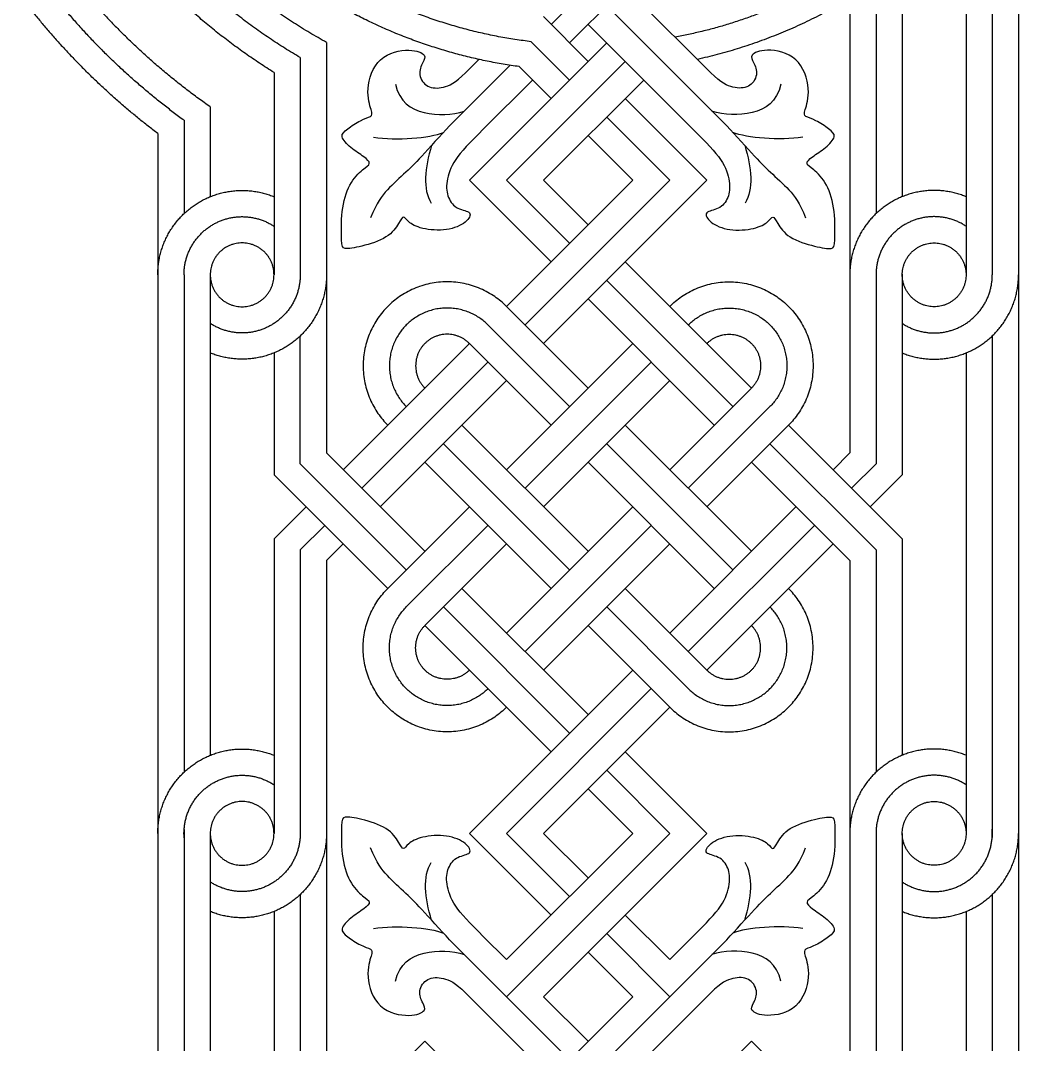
# Model space of a CAD drawing. Header units: millimetres. Extents: x -100 to 100, y -100 to 100.
# Drawn here: x 30 to 62.37, y 0 to 33.21 of the extents above; entities that cross this region are included whole.
import ezdxf

# ---------------------------------------------------------------- set-up
doc = ezdxf.new("R2010")
doc.units = ezdxf.units.MM
doc.header["$MEASUREMENT"] = 0
doc.layers.add('Layer 03', color=5, linetype='Continuous')

msp = doc.modelspace()

# ---------------------------------------------------------------- linework, layer by layer
at = {"layer": 'Layer 03'}
for p, q in [((60.67, 39.858), (60.67, 24.965)), ((61.521, 39.606), (61.521, 24.965)), ((58.6, 37.372), (58.6, 27.498)), ((57.75, 35.533), (57.75, 26.948)), ((48.992, 34.872), (47.208, 33.088)), ((49.63, 34.276), (52.389, 31.517)), ((49.397, 34.074), (47.81, 32.486)), ((56.899, 33.932), (56.899, 19.187)), ((49.013, 33.69), (52.797, 29.905)), ((48.411, 33.088), (51.812, 29.688)), ((39.924, 32.504), (39.924, 19.187)), ((46.567, 32.525), (47.81, 31.283)), ((39.073, 32.008), (39.073, 24.953)), ((44.869, 31.952), (44.434, 31.517)), ((45.881, 31.761), (44.025, 29.905)), ((49.615, 31.885), (45.763, 28.033)), ((46.171, 31.718), (47.208, 30.681)), ((38.222, 31.527), (38.222, 24.965)), ((46.606, 31.283), (45.011, 29.688)), ((50.216, 31.283), (46.967, 28.033)), ((36.152, 30.413), (36.152, 27.498)), ((35.302, 29.975), (35.302, 26.948)), ((49.013, 30.08), (51.06, 28.033)), ((48.411, 29.478), (49.856, 28.033)), ((45.763, 28.033), (47.81, 25.987)), ((49.856, 28.033), (45.763, 23.94)), ((51.06, 28.033), (46.365, 23.338)), ((46.967, 28.033), (48.411, 26.588)), ((49.615, 25.385), (53.708, 21.292)), ((35.302, 24.965), (35.302, 22.982)), ((36.152, 24.965), (36.152, 22.431)), ((57.75, 24.965), (57.75, 18.834)), ((58.6, 24.981), (58.6, 24.965)), ((58.6, 24.981), (58.6, 18.482)), ((49.013, 24.783), (53.106, 20.69)), ((45.763, 23.94), (48.411, 21.292)), ((45.162, 23.338), (47.81, 20.69)), ((35.302, 22.982), (35.302, 8.831)), ((61.521, 22.982), (61.521, 6.848)), ((44.56, 22.737), (40.467, 18.644)), ((49.856, 22.737), (45.763, 18.644)), ((36.152, 22.431), (36.152, 9.381)), ((60.67, 22.431), (60.67, 6.848)), ((45.162, 22.135), (41.069, 18.042)), ((50.458, 22.135), (46.365, 18.042)), ((53.708, 21.292), (51.06, 18.644)), ((54.309, 20.69), (51.661, 18.042)), ((44.318, 20.089), (48.411, 15.996)), ((49.615, 20.089), (53.708, 15.996)), ((54.911, 20.089), (58.6, 16.399)), ((43.717, 19.487), (47.81, 15.394)), ((49.013, 19.487), (53.106, 15.394)), ((54.309, 19.487), (57.75, 16.047)), ((39.924, 19.187), (43.115, 15.996)), ((56.899, 19.187), (56.356, 18.644)), ((39.073, 18.834), (42.513, 15.394)), ((57.75, 18.834), (56.958, 18.042)), ((39.264, 17.44), (38.222, 16.399)), ((44.56, 17.44), (41.912, 14.792)), ((49.856, 17.44), (45.763, 13.347)), ((55.153, 17.44), (51.06, 13.347)), ((39.865, 16.839), (39.073, 16.047)), ((45.162, 16.839), (42.513, 14.191)), ((50.458, 16.839), (46.365, 12.746)), ((55.754, 16.839), (51.661, 12.746)), ((38.222, 16.399), (38.222, 9.381)), ((58.6, 16.399), (58.6, 9.381)), ((39.073, 16.047), (39.073, 8.831)), ((57.75, 16.047), (57.75, 8.831)), ((39.924, 15.694), (39.924, -1.999)), ((56.899, 15.694), (56.899, -1.999)), ((44.318, 14.792), (48.411, 10.699)), ((49.615, 14.792), (52.263, 12.144)), ((43.717, 14.191), (47.81, 10.098)), ((49.013, 14.191), (51.661, 11.542)), ((49.856, 12.144), (44.56, 6.848)), ((50.458, 11.542), (45.763, 6.848)), ((38.222, 9.381), (38.222, 6.848)), ((49.615, 9.496), (52.263, 6.848)), ((39.073, 8.831), (39.073, 6.848)), ((49.013, 8.894), (51.06, 6.848)), ((35.302, 6.979), (35.302, 4.865)), ((36.152, 6.848), (36.152, 4.314)), ((47.208, 4.2), (44.56, 6.848)), ((47.81, 4.801), (45.763, 6.848)), ((51.06, 6.848), (45.763, 1.551)), ((49.856, 6.848), (45.763, 2.755)), ((48.411, 5.403), (46.967, 6.848)), ((52.263, 6.848), (46.967, 1.551)), ((57.75, 6.848), (57.75, -2.351)), ((58.6, 6.848), (58.6, -2.704)), ((61.521, 6.848), (61.521, 6.717)), ((35.302, 4.865), (35.302, -12.354)), ((39.073, 4.865), (39.073, -2.351)), ((61.521, 4.865), (61.521, -14.338)), ((36.152, 4.314), (36.152, -11.804)), ((38.222, 4.314), (38.222, -2.704)), ((51.06, 2.755), (49.615, 4.2)), ((60.67, 4.314), (60.67, -14.338)), ((45.763, 2.755), (45.011, 3.507)), ((51.06, 1.551), (49.013, 3.598)), ((51.06, 2.755), (51.812, 3.507)), ((47.81, -0.495), (44.025, 3.289)), ((46.365, -3.143), (52.797, 3.289)), ((49.856, 1.551), (48.411, 2.996)), ((47.208, -1.097), (44.434, 1.677)), ((46.967, -3.745), (52.389, 1.677)), ((45.763, -2.542), (49.856, 1.551)), ((48.411, 0.107), (46.967, 1.551)), ((40.467, -2.542), (43.115, 0.107)), ((43.115, 0.107), (48.411, -5.19)), ((53.708, 0.107), (51.06, -2.542)), ((58.6, -4.786), (53.708, 0.107))]:
    msp.add_line(p, q, dxfattribs=at)
for points in [[(62.372, 39.362), (62.372, -39.435)], [(46.958, 33.338), (48.411, 31.885)], [(49.013, 32.486), (44.56, 28.033)], [(49.615, 30.681), (52.263, 28.033)], [(34.451, 29.547), (34.451, -39.435)], [(44.56, 28.033), (47.208, 25.385)], [(52.263, 28.033), (46.967, 22.737)], [(48.411, 24.182), (52.504, 20.089)], [(39.073, 18.834), (39.073, 22.982)], [(44.56, 22.737), (47.208, 20.089)], [(38.222, 22.431), (38.222, 18.482)], [(45.763, 21.533), (41.67, 17.44)], [(51.06, 21.533), (46.967, 17.44)], [(54.911, 20.089), (52.263, 17.44)], [(43.115, 18.885), (47.208, 14.792)], [(48.411, 18.885), (52.504, 14.792)], [(53.708, 18.885), (56.899, 15.694)], [(38.222, 18.482), (41.912, 14.792)], [(58.6, 18.482), (57.559, 17.44)], [(40.467, 16.237), (39.924, 15.694)], [(45.763, 16.237), (43.115, 13.589)], [(51.06, 16.237), (46.967, 12.144)], [(56.356, 16.237), (52.263, 12.144)], [(43.115, 13.589), (47.208, 9.496)], [(48.411, 13.589), (51.06, 10.941)], [(51.06, 10.941), (46.967, 6.848)], [(48.411, 8.293), (49.856, 6.848)]]:
    msp.add_lwpolyline(points, dxfattribs=at)
for points, weights in [([(30.863, 35.703), (31.942, 34.158), (33.275, 32.825)], [1, 0.996146766793, 1]), ([(46.567, 32.525), (42.162, 33.051), (38.698, 35.824)], [1, 0.961601797973, 1]), ([(39.924, 32.504), (37.72, 33.714), (35.942, 35.492)], [1, 0.989986102795, 1]), ([(57.75, 35.533), (54.827, 33.337), (51.232, 32.673)], [1, 0.973452089978, 1]), ([(39.073, 32.008), (37.021, 33.209), (35.34, 34.89)], [1, 0.991830213536, 1]), ([(46.171, 31.718), (41.899, 32.307), (38.47, 34.922)], [1, 0.967114538128, 1]), ([(30.425, 34.852), (31.447, 33.45), (32.673, 32.223)], [1, 0.996976675257, 1]), ([(38.222, 31.527), (36.321, 32.706), (34.739, 34.289)], [1, 0.993371579442, 1]), ([(29.997, 34.001), (30.953, 32.74), (32.071, 31.622)], [1, 0.997664964957, 1]), ([(56.899, 33.932), (54.589, 32.535), (51.954, 31.952)], [1, 0.986721841835, 1]), ([(36.152, 30.413), (34.607, 31.492), (33.275, 32.825)], [1, 0.996146766793, 1]), ([(35.302, 29.975), (33.9, 30.997), (32.673, 32.223)], [1, 0.996976675257, 1]), ([(34.451, 29.547), (33.19, 30.503), (32.071, 31.622)], [1, 0.997664964957, 1])]:
    msp.add_rational_spline(points, weights, degree=2, dxfattribs=at)
for points in [[(45.011, 29.688), (44.56, 29.236), (44.018, 28.687), (43.787, 27.964), (43.841, 27.447), (44.153, 27.067), (44.683, 27.026), (44.493, 26.66), (43.854, 26.374), (42.972, 26.442), (42.537, 26.687), (42.428, 26.918), (42.292, 26.673), (41.954, 26.153), (41.011, 25.862), (40.44, 25.78), (40.413, 25.943), (40.386, 27.057), (40.644, 27.94), (41.133, 28.429), (41.391, 28.565), (41.174, 28.782), (40.693, 29.078), (40.332, 29.471), (40.575, 29.68), (41.039, 30), (41.408, 30.094), (41.408, 30.237), (41.169, 30.923), (41.546, 32.1), (42.707, 32.33), (43.193, 32.077), (43.048, 31.889), (42.878, 31.448), (43.175, 31.013), (43.704, 31.005), (44.101, 31.184), (44.434, 31.517)], [(51.812, 29.688), (52.263, 29.236), (52.805, 28.687), (53.036, 27.964), (52.982, 27.447), (52.67, 27.067), (52.14, 27.026), (52.33, 26.66), (52.968, 26.374), (53.851, 26.442), (54.286, 26.687), (54.395, 26.918), (54.53, 26.673), (54.869, 26.153), (55.812, 25.862), (56.382, 25.78), (56.41, 25.943), (56.437, 27.057), (56.179, 27.94), (55.69, 28.429), (55.432, 28.565), (55.649, 28.782), (56.13, 29.078), (56.49, 29.471), (56.248, 29.68), (55.784, 30), (55.415, 30.094), (55.415, 30.237), (55.653, 30.923), (55.277, 32.1), (54.116, 32.33), (53.63, 32.077), (53.775, 31.889), (53.945, 31.448), (53.648, 31.013), (53.118, 31.005), (52.722, 31.184), (52.389, 31.517)], [(42.165, 31.145), (42.281, 30.575), (43.036, 30.099), (44.012, 30.146), (44.394, 30.274)], [(54.658, 31.145), (54.542, 30.575), (53.786, 30.099), (52.811, 30.146), (52.428, 30.274)], [(44.025, 29.905), (43.747, 29.626), (43.005, 28.788), (42.529, 28.312), (41.867, 27.719), (41.553, 27.313), (41.356, 26.813)], [(52.797, 29.905), (53.076, 29.626), (53.818, 28.788), (54.294, 28.312), (54.956, 27.719), (55.27, 27.313), (55.467, 26.813)], [(41.449, 29.427), (42.204, 29.322), (43.261, 29.392), (43.719, 29.585)], [(55.374, 29.427), (54.619, 29.322), (53.562, 29.392), (53.104, 29.585)], [(43.334, 29.164), (43.11, 28.439), (43.04, 27.731), (43.319, 27.289)], [(53.489, 29.164), (53.713, 28.439), (53.783, 27.731), (53.504, 27.289)], [(45.011, 3.507), (44.56, 3.958), (44.018, 4.508), (43.787, 5.231), (43.841, 5.747), (44.153, 6.127), (44.683, 6.168), (44.493, 6.535), (43.854, 6.82), (42.972, 6.752), (42.537, 6.508), (42.428, 6.277), (42.292, 6.521), (41.954, 7.041), (41.011, 7.333), (40.44, 7.414), (40.413, 7.251), (40.386, 6.137), (40.644, 5.254), (41.133, 4.765), (41.391, 4.63), (41.174, 4.412), (40.693, 4.116), (40.332, 3.724), (40.575, 3.514), (41.039, 3.195), (41.408, 3.101), (41.408, 2.958), (41.169, 2.271), (41.546, 1.095), (42.707, 0.864), (43.193, 1.117), (43.048, 1.306), (42.878, 1.747), (43.175, 2.181), (43.704, 2.189), (44.101, 2.011), (44.434, 1.677)], [(51.812, 3.507), (52.263, 3.958), (52.805, 4.508), (53.036, 5.231), (52.982, 5.747), (52.67, 6.127), (52.14, 6.168), (52.33, 6.535), (52.968, 6.82), (53.851, 6.752), (54.286, 6.508), (54.395, 6.277), (54.53, 6.521), (54.869, 7.041), (55.812, 7.333), (56.382, 7.414), (56.41, 7.251), (56.437, 6.137), (56.179, 5.254), (55.69, 4.765), (55.432, 4.63), (55.649, 4.412), (56.13, 4.116), (56.49, 3.724), (56.248, 3.514), (55.784, 3.195), (55.415, 3.101), (55.415, 2.958), (55.653, 2.271), (55.277, 1.095), (54.116, 0.864), (53.63, 1.117), (53.775, 1.306), (53.945, 1.747), (53.648, 2.181), (53.118, 2.189), (52.722, 2.011), (52.389, 1.677)], [(44.025, 3.289), (43.747, 3.568), (43.005, 4.406), (42.529, 4.883), (41.867, 5.475), (41.553, 5.882), (41.356, 6.381)], [(52.797, 3.289), (53.076, 3.568), (53.818, 4.406), (54.294, 4.883), (54.956, 5.475), (55.27, 5.882), (55.467, 6.381)], [(43.334, 4.031), (43.11, 4.755), (43.04, 5.464), (43.319, 5.905)], [(53.489, 4.031), (53.713, 4.755), (53.783, 5.464), (53.504, 5.905)], [(41.449, 3.768), (42.204, 3.872), (43.261, 3.802), (43.719, 3.61)], [(55.374, 3.768), (54.619, 3.872), (53.562, 3.802), (53.104, 3.61)], [(42.165, 2.05), (42.281, 2.619), (43.036, 3.095), (44.012, 3.049), (44.394, 2.92)], [(54.658, 2.05), (54.542, 2.619), (53.786, 3.095), (52.811, 3.049), (52.428, 2.92)]]:
    msp.add_open_spline(points, degree=3, dxfattribs=at)
for points, weights, knots in [([(34.451, 24.965), (34.451, 26.423), (35.661, 27.237), (36.872, 28.05), (38.222, 27.498)], [1, 0.882496049985, 1, 0.882496049985, 1], [11.114739, 11.114739, 11.114739, 12.847098, 12.847098, 14.579458, 14.579458, 14.579458]), ([(60.67, 27.498), (59.32, 28.05), (58.109, 27.237), (56.899, 26.423), (56.899, 24.965)], [1, 0.882496101297, 1, 0.882496101297, 1], [13.207391, 13.207391, 13.207391, 14.939749, 14.939749, 16.672108, 16.672108, 16.672108]), ([(35.302, 24.965), (35.302, 26.09), (36.292, 26.624), (37.282, 27.159), (38.222, 26.541)], [1, 0.858770867199, 1, 0.858770867199, 1], [11.114739, 11.114739, 11.114739, 13.0179, 13.0179, 14.921061, 14.921061, 14.921061]), ([(60.67, 26.541), (59.726, 27.161), (58.734, 26.622), (57.742, 26.082), (57.75, 24.953)], [1, 0.857962589946, 1, 0.857962589946, 1], [12.865787, 12.865787, 12.865787, 14.774522, 14.774522, 16.683257, 16.683257, 16.683257]), ([(36.152, 24.965), (36.152, 26), (37.187, 26), (38.222, 26), (38.222, 24.965), (38.222, 23.93), (37.187, 23.93), (36.152, 23.93), (36.152, 24.965)], [1, 0.707106781187, 1, 0.707106781187, 1, 0.707106781187, 1, 0.707106781187, 1], [0, 0, 0, 1.914747, 1.914747, 3.829494, 3.829494, 5.744241, 5.744241, 7.658987, 7.658987, 7.658987]), ([(60.67, 24.965), (60.67, 26), (59.635, 26), (58.6, 26), (58.6, 24.965), (58.6, 23.93), (59.635, 23.93), (60.67, 23.93), (60.67, 24.965)], [1, 0.707106781187, 1, 0.707106781187, 1, 0.707106781187, 1, 0.707106781187, 1], [0, 0, 0, 1.914747, 1.914747, 3.829494, 3.829494, 5.744241, 5.744241, 7.658987, 7.658987, 7.658987]), ([(39.924, 24.965), (39.924, 23.506), (38.713, 22.693), (37.503, 21.88), (36.152, 22.431)], [1, 0.882495623487, 1, 0.882495623487, 1], [5.557363, 5.557363, 5.557363, 7.289726, 7.289726, 9.022088, 9.022088, 9.022088]), ([(39.073, 24.965), (39.073, 23.84), (38.083, 23.305), (37.093, 22.771), (36.152, 23.388)], [1, 0.858770314722, 1, 0.858770314722, 1], [5.557362, 5.557362, 5.557362, 7.460527, 7.460527, 9.363692, 9.363692, 9.363692]), ([(58.6, 22.431), (59.951, 21.88), (61.161, 22.693), (62.372, 23.506), (62.372, 24.965)], [1, 0.882496048742, 1, 0.882496048742, 1], [7.650021, 7.650021, 7.650021, 9.38238, 9.38238, 11.114739, 11.114739, 11.114739]), ([(58.6, 23.388), (59.541, 22.771), (60.531, 23.305), (61.521, 23.84), (61.521, 24.965)], [1, 0.858770870406, 1, 0.858770870406, 1], [7.308417, 7.308417, 7.308417, 9.211578, 9.211578, 11.114739, 11.114739, 11.114739]), ([(45.763, 23.94), (43.837, 25.866), (41.912, 23.94), (39.986, 22.014), (41.912, 20.089)], [1, 0.707106781187, 1, 0.707106781187, 1], [1.382596, 1.382596, 1.382596, 4.147789, 4.147789, 6.912982, 6.912982, 6.912982]), ([(51.06, 23.94), (52.985, 25.866), (54.911, 23.94), (56.837, 22.014), (54.911, 20.089)], [1, 0.707106781187, 1, 0.707106781187, 1], [1.382596, 1.382596, 1.382596, 4.147789, 4.147789, 6.912982, 6.912982, 6.912982]), ([(45.162, 23.338), (43.837, 24.662), (42.513, 23.338), (41.189, 22.014), (42.513, 20.69)], [1, 0.707106781187, 1, 0.707106781187, 1], [0, 0, 0, 2.765193, 2.765193, 5.530385, 5.530385, 5.530385]), ([(51.661, 23.338), (52.985, 24.662), (54.309, 23.338), (55.633, 22.014), (54.309, 20.69)], [1, 0.707106781187, 1, 0.707106781187, 1], [0, 0, 0, 2.765193, 2.765193, 5.530385, 5.530385, 5.530385]), ([(44.56, 22.737), (43.837, 23.459), (43.115, 22.737), (42.393, 22.014), (43.115, 21.292)], [1, 0.707106781187, 1, 0.707106781187, 1], [0, 0, 0, 1.901255, 1.901255, 3.802509, 3.802509, 3.802509]), ([(52.263, 22.737), (52.985, 23.459), (53.708, 22.737), (54.43, 22.014), (53.708, 21.292)], [1, 0.707106781187, 1, 0.707106781187, 1], [0, 0, 0, 1.901255, 1.901255, 3.802509, 3.802509, 3.802509]), ([(45.763, 10.941), (43.837, 9.015), (41.912, 10.941), (39.986, 12.866), (41.912, 14.792)], [1, 0.707106781187, 1, 0.707106781187, 1], [1.382596, 1.382596, 1.382596, 4.147789, 4.147789, 6.912982, 6.912982, 6.912982]), ([(51.06, 10.941), (52.985, 9.015), (54.911, 10.941), (56.837, 12.866), (54.911, 14.792)], [1, 0.707106781187, 1, 0.707106781187, 1], [1.382596, 1.382596, 1.382596, 4.147789, 4.147789, 6.912982, 6.912982, 6.912982]), ([(45.162, 11.542), (43.837, 10.218), (42.513, 11.542), (41.189, 12.866), (42.513, 14.191)], [1, 0.707106781187, 1, 0.707106781187, 1], [0, 0, 0, 2.765193, 2.765193, 5.530385, 5.530385, 5.530385]), ([(51.661, 11.542), (52.985, 10.218), (54.309, 11.542), (55.633, 12.866), (54.309, 14.191)], [1, 0.707106781187, 1, 0.707106781187, 1], [0, 0, 0, 2.765193, 2.765193, 5.530385, 5.530385, 5.530385]), ([(44.56, 12.144), (43.837, 11.422), (43.115, 12.144), (42.393, 12.866), (43.115, 13.589)], [1, 0.707106781187, 1, 0.707106781187, 1], [0, 0, 0, 1.901255, 1.901255, 3.802509, 3.802509, 3.802509]), ([(52.263, 12.144), (52.985, 11.422), (53.708, 12.144), (54.43, 12.866), (53.708, 13.589)], [1, 0.707106781187, 1, 0.707106781187, 1], [0, 0, 0, 1.901255, 1.901255, 3.802509, 3.802509, 3.802509]), ([(34.451, 6.848), (34.451, 8.306), (35.661, 9.12), (36.872, 9.933), (38.222, 9.381)], [1, 0.882496052777, 1, 0.882496052777, 1], [11.114739, 11.114739, 11.114739, 12.847098, 12.847098, 14.579458, 14.579458, 14.579458]), ([(60.67, 9.381), (59.32, 9.933), (58.109, 9.12), (56.899, 8.306), (56.899, 6.848)], [1, 0.882495979166, 1, 0.882495979166, 1], [13.207391, 13.207391, 13.207391, 14.93975, 14.93975, 16.67211, 16.67211, 16.67211]), ([(35.307, 6.704), (35.217, 7.875), (36.229, 8.472), (37.24, 9.069), (38.222, 8.424)], [1, 0.848812279465, 1, 0.848812279465, 1], [10.97937, 10.97937, 10.97937, 12.950215, 12.950215, 14.921061, 14.921061, 14.921061]), ([(60.67, 8.424), (59.73, 9.042), (58.74, 8.507), (57.75, 7.973), (57.75, 6.848)], [1, 0.858770797976, 1, 0.858770797976, 1], [12.865787, 12.865787, 12.865787, 14.768948, 14.768948, 16.67211, 16.67211, 16.67211]), ([(36.152, 6.848), (36.152, 7.883), (37.187, 7.883), (38.222, 7.883), (38.222, 6.848), (38.222, 5.813), (37.187, 5.813), (36.152, 5.813), (36.152, 6.848)], [1, 0.707106781187, 1, 0.707106781187, 1, 0.707106781187, 1, 0.707106781187, 1], [0, 0, 0, 1.914747, 1.914747, 3.829494, 3.829494, 5.744241, 5.744241, 7.658987, 7.658987, 7.658987]), ([(60.67, 6.848), (60.67, 7.883), (59.635, 7.883), (58.6, 7.883), (58.6, 6.848), (58.6, 5.813), (59.635, 5.813), (60.67, 5.813), (60.67, 6.848)], [1, 0.707106781187, 1, 0.707106781187, 1, 0.707106781187, 1, 0.707106781187, 1], [0, 0, 0, 1.914747, 1.914747, 3.829494, 3.829494, 5.744241, 5.744241, 7.658987, 7.658987, 7.658987]), ([(58.6, 5.271), (59.58, 4.628), (60.59, 5.222), (61.601, 5.815), (61.516, 6.984)], [1, 0.849395221174, 1, 0.849395221174, 1], [7.308417, 7.308417, 7.308417, 9.275359, 9.275359, 11.2423, 11.2423, 11.2423]), ([(39.073, 6.848), (39.073, 5.723), (38.083, 5.188), (37.093, 4.654), (36.152, 5.271)], [1, 0.858770313141, 1, 0.858770313141, 1], [5.557362, 5.557362, 5.557362, 7.460527, 7.460527, 9.363692, 9.363692, 9.363692]), ([(39.924, 6.848), (39.924, 5.389), (38.713, 4.576), (37.503, 3.763), (36.152, 4.314)], [1, 0.882496475345, 1, 0.882496475345, 1], [5.557376, 5.557376, 5.557376, 7.289732, 7.289732, 9.022088, 9.022088, 9.022088]), ([(58.6, 4.314), (59.951, 3.763), (61.161, 4.576), (62.372, 5.389), (62.372, 6.848)], [1, 0.882496044852, 1, 0.882496044852, 1], [7.650021, 7.650021, 7.650021, 9.38238, 9.38238, 11.114739, 11.114739, 11.114739])]:
    msp.add_rational_spline(points, weights, degree=2, knots=knots, dxfattribs=at)

doc.saveas('drawing.dxf')
